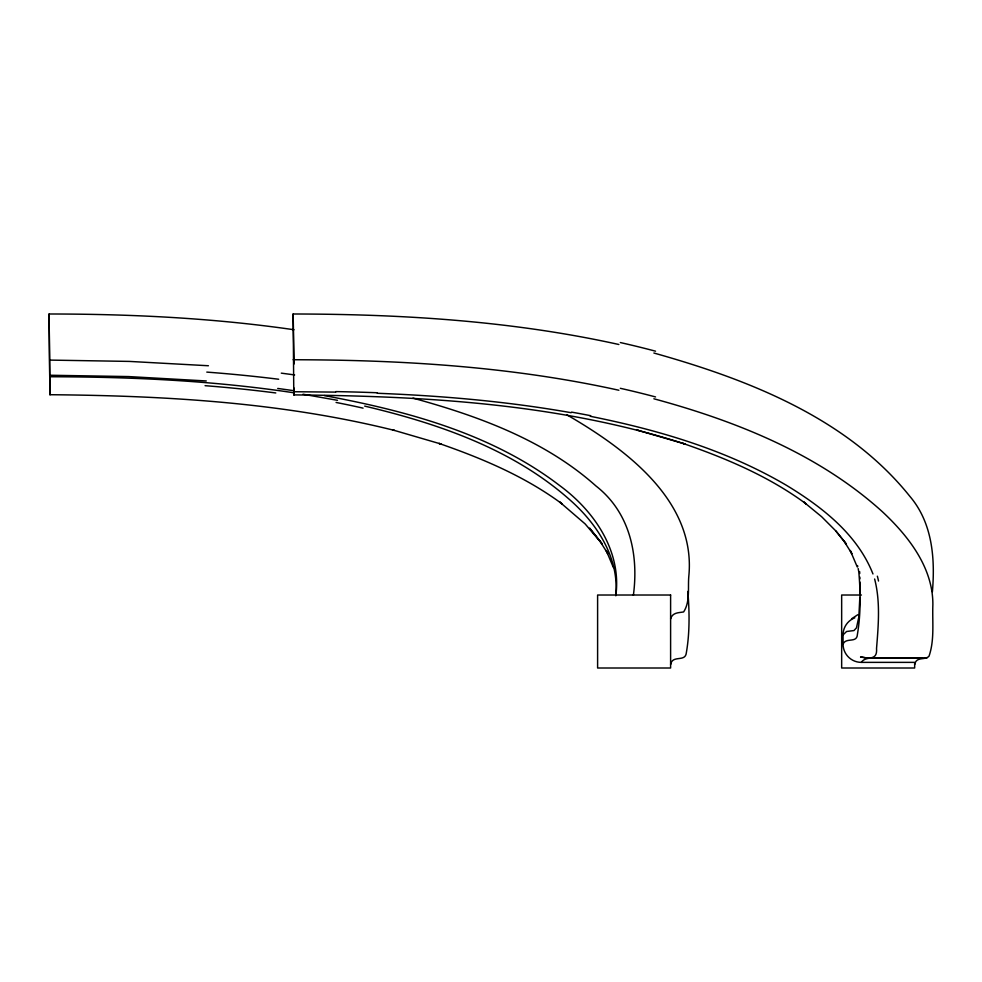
<?xml version="1.0" encoding="UTF-8"?>
<svg xmlns="http://www.w3.org/2000/svg" width="982" height="982" viewBox="0 0 982 982"><rect width="100%" height="100%" fill="white"/><g stroke="black" fill="none" stroke-linecap="round" stroke-linejoin="round"><path stroke-width="1.47" d="M49.1 313.995L49.91 394.654L49.1 313.995C130.95 314.019 212.959 317.984 294.011 329.743M615.861 595.018C619.09 557.604 597.044 523.811 569.99 499.973C512.825 449.081 437.972 423.463 364.69 406.106M861.423 595.018L841.66 595.018L841.66 668.006L914.659 668.006L914.659 662.371L861.3 662.371A18.253 18.253 0 0 1 843.059 644.131L843.059 634.875A18.253 18.253 0 0 1 854.794 617.825M859.901 589.581L859.913 582.019M859.901 590.857L859.876 594.834M294.109 388.074L294.06 391.572M615.812 595.804C621.852 551.172 594.306 510.971 559.666 485.562C491.908 433.639 406.769 410.857 324.22 395.574M859.839 597.363L858.833 617.015L856.451 627.879L853.947 630.567L846.594 631.487L843.059 634.875M294.048 391.941L294.023 393.23M294.011 393.622L293.937 394.899M932.409 591.655C935.208 558.414 932.47 522.792 909.774 496.241C846.901 417.767 747.916 379.408 653.877 353.017M633.378 595.264C638.803 554.621 629.904 512.444 595.878 485.906C544.605 440.169 478.283 416.024 412.968 398.127M670.608 618.881C672.474 612.363 678.636 612.829 683.619 611.946C690.346 601.696 687.731 587.887 688.824 576.152C696.226 500.489 624.822 448.455 566.995 414.883M670.608 664.63C672.265 654.478 685.424 662.58 686.332 652.784C689.843 632.617 689.474 611.761 687.854 591.409M914.659 664.63C916.243 656.025 925.118 660.641 929.021 656.185C934.717 639.748 932.188 621.716 932.875 604.593C933.01 567.387 908.227 535.853 882.302 511.659C818.374 453.844 736.058 421.057 653.877 398.778M843.059 644.131C845.944 637.011 856.991 643.615 857.409 634.409C860.87 614.008 860.588 592.919 858.845 572.334M861.3 662.371C866.443 654.785 877.589 662.408 876.545 648.378C878.387 625.399 880.486 601.573 874.631 579.012M851.59 618.783L857.777 614.72M871.5 658.247L926.861 658.1M618.869 344.498C512.064 320.868 402.289 314.117 293.139 313.995L293.765 391.732L335.758 392.1M867.266 658.259L922.65 658.222M293.139 359.743C402.289 359.866 512.064 366.63 618.869 390.247M50.119 360.099L129.452 361.413L208.417 365.746M50.119 375.247L128.519 376.572L206.281 380.955M50.119 376.757C131.723 376.867 213.536 380.635 294.293 392.849M294.158 394.899C425.562 396.114 559.224 403.577 685.166 444.06L636.606 429.883L638.361 430.386M50.119 394.715C165.565 395.709 281.908 402.387 394.322 430.386L392.567 429.883L441.139 444.06L439.003 443.422C482.322 458.434 525.235 476.552 562.256 504.036L559.568 501.912L585.125 523.909L602.334 544.077L589.581 528.132L600.051 541.254L607.797 553.664L606.213 550.472L613.419 567.584M377.297 393.266C442.231 395.795 507.142 401.405 571.168 412.71M281.294 373.148L294.625 374.928M277.734 388.442L293.36 390.615M869.23 658.271L860.551 656.983L868.248 658.222M303.033 394.212L337.513 400.325M590.292 416.294C658.321 429.92 726.115 449.879 786.263 485.206C821.787 506.773 857.286 534.134 872.961 573.954M683.03 443.422C726.349 458.422 769.274 476.552 806.308 504.036L803.607 501.912L821.664 516.741L835.842 530.967L846.374 544.077L835.842 530.967M844.09 541.254L851.848 553.664L850.252 550.472L857.274 566.995M857.532 565.571L857.752 566.565M858.17 568.529L858.698 571.401M293.888 394.936L293.765 391.732M859.655 571.61L859.753 573.488M294.06 360.468L293.139 313.995M294.06 360.689L294.109 363.978M859.876 577.097L859.901 578.84M336.09 402.46A537.67 281.797 1 0 1 363.082 408.144M205.078 385.68A783.882 423.451 0.3 0 1 275.782 392.96M206.797 372.104A815.183 429.613 0.3 0 1 278.667 379.248M620.329 388.307A574.593 304.236 1.4 0 1 655.534 396.937M620.329 342.558A574.593 304.236 1.4 0 1 655.534 351.188M335.783 391.597A1172.508 668.116 0 0 1 377.358 392.763M571.549 412.121A586.291 303.696 0.9 0 1 590.698 415.705M877.356 576.188A673.996 140.156 29.5 0 1 878.509 581.025M670.608 595.018L597.608 595.018L597.608 668.006L670.608 668.006L670.608 595.018"/></g></svg>
